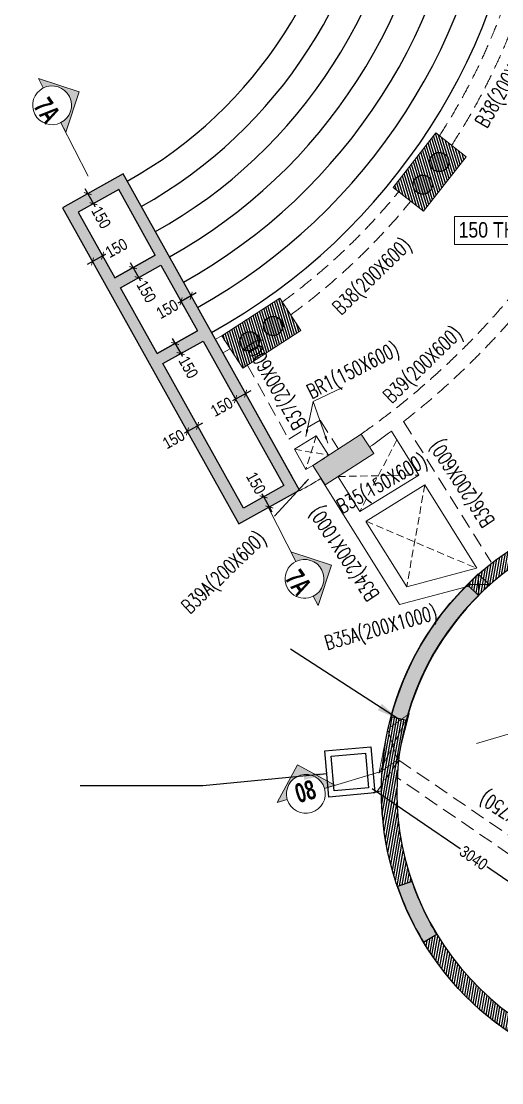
# Model space of a CAD drawing. Header units: millimetres. Extents: x 389 to 31304, y 212 to 40670.
# Drawn here: x 389 to 6625, y 3762 to 17543 of the extents above; entities that cross this region are included whole.
import ezdxf

# ---------------------------------------------------------------- set-up
doc = ezdxf.new("R2010")
doc.units = ezdxf.units.MM
doc.linetypes.add('CONTINOUS', pattern=[0])
doc.linetypes.add('HIDDEN', pattern=[9.525, 6.35, -3.175])
doc.layers.add('Arch-Comments', color=30, linetype='Continuous', plot=False)
for name, color, linetype in [('Dimension', 6, 'Continuous'), ('elec', 141, 'Continuous'), ('FF-SLEEVE', 1, 'Continuous'), ('FIRE', 1, 'Continuous'), ('Hatch', 8, 'Continuous'), ('S- Structural', 5, 'Continuous'), ('Staircase', 14, 'Continuous'), ('STR-RC WALL', 4, 'Continuous'), ('Structural', 5, 'Continuous')]:
    doc.layers.add(name, color=color, linetype=linetype)
for name, color, linetype, lineweight in [('Elevation-1', 41, 'Continuous', 20), ('G-ANNO-SYMB', 111, 'Continuous', 9), ('S - SLAB TXT', 2, 'Continuous', 13), ('S-BEAM-IDEN', 2, 'Continuous', 9), ('S-COL HATCH', 8, 'Continuous', 0), ('S-COLUMN', 6, 'Continuous', 9), ('slab thk box', 8, 'Continuous', 15), ('STR-BEAM', 2, 'CONTINOUS', 18), ('STR-CUTOUT', 1, 'Continuous', 13)]:
    doc.layers.add(name, color=color, linetype=linetype, lineweight=lineweight)
doc.styles.add('Dim.s & Anno.(Misc.)', font='ARIALN.TTF')
doc.styles.add('EL', font='swisscl.ttf')
doc.styles.add('ROMANS', font='simplex.shx', dxfattribs={"width": 0.75})
doc.styles.add('S - GRID TXT', font='ARIALN.TTF')
doc.styles.add('Swis721 LtCn BT_B', font='', dxfattribs={"width": 0.9, "height": 250})
doc.styles.get('Swis721 LtCn BT_B').set_extended_font_data('Swis721 LtCn BT', bold=True)
doc.dimstyles.new('A-GFC-75', dxfattribs={"dimtxt": 150, "dimasz": 75, "dimexe": 75, "dimexo": 0, "dimgap": 0, "dimtad": 0, "dimdec": 0, "dimzin": 1, "dimdsep": 46, "dimtxsty": 'Dim.s & Anno.(Misc.)', "dimblk": 'ARCHTICK', "dimcen": 0, "dimdle": 75, "dimclrd": 8, "dimclre": 8, "dimclrt": 6, "dimazin": 2, "dimtfac": 1, "dimtdec": 0, "dimtmove": 0, "dimatfit": 3, "dimfxl": 1, "dimtfill": 1, "dimtolj": 1, "dimlwd": -1, "dimlwe": 9, "dimarcsym": 0})
doc.dimstyles.new('S-75', dxfattribs={"dimscale": 75, "dimtxt": 2.5, "dimasz": 1.25, "dimexe": 1, "dimexo": 1, "dimgap": 0.5, "dimtad": 1, "dimdec": 0, "dimrnd": 0.0005, "dimzin": 0, "dimdsep": 46, "dimtxsty": 'EL', "dimblk": 'ARCHTICK', "dimcen": 0.09, "dimdle": 1.5, "dimclrd": 251, "dimclre": 251, "dimclrt": 3, "dimadec": 0, "dimazin": 0, "dimtfac": 1, "dimtdec": 0, "dimtofl": 0, "dimtmove": 0, "dimatfit": 3, "dimfxl": 2, "dimtolj": 1, "dimtzin": 0, "dimlwd": -1, "dimlwe": -1, "dimarcsym": 0})
pattern_1 = [(106.919053, (-45735.756, 123313.94), (-30.37576, -9.239896), [])]

# ---------------------------------------------------------------- blocks, each defined once
blk = doc.blocks.new('A$C7186b494')
h = blk.add_hatch(color=9)
h.dxf.hatch_style = 1
h.paths.add_polyline_path([(2201, 6519), (2396, 6471, -0.133198), (3335, 8094), (3189, 8232, 0.133065)])
h = blk.add_hatch(color=9)
h.dxf.hatch_style = 1
h.paths.add_polyline_path([(2620, 3595), (2791, 3699, -0.05286), (2471, 4383), (2282, 4318, 0.053166)])
at = {"layer": 'Hatch', "ltscale": 25}
h = blk.add_hatch(color=9, dxfattribs=at)
h.dxf.hatch_style = 1
edge = h.paths.add_edge_path()
edge.add_arc((2823, 13723), 125, 0, 360)
h = blk.add_hatch(color=9, dxfattribs=at)
h.dxf.hatch_style = 1
edge = h.paths.add_edge_path()
edge.add_arc((2609, 13429), 125, 0, 360)
h = blk.add_hatch(color=9, dxfattribs=at)
h.dxf.hatch_style = 1
edge = h.paths.add_edge_path()
edge.add_arc((667, 11593), 125, 0, 360)
h = blk.add_hatch(color=9, dxfattribs=at)
h.dxf.hatch_style = 1
edge = h.paths.add_edge_path()
edge.add_arc((362, 11395), 125, 0, 360)
at = {"layer": 'S- Structural', "linetype": 'Continuous', "ltscale": 150}
h = blk.add_hatch(dxfattribs=at)
h.set_pattern_fill('ANSI31', color=9, scale=10, angle=35)
h.set_pattern_definition([(80, (-25047300.57, -12424795.03), (-31.267646158, 5.51332964), [])])
h.paths.add_polyline_path([(5146, 35269), (5055, 35448, 0.414214), (3738, 31415), (3759, 31374), (3937, 31465), (3917, 31505, -0.414214)])
h.paths.add_polyline_path([(6358, 35885), (6268, 36063), (5724, 35787), (5814, 35609)])
h.paths.add_polyline_path([(9513, 37711), (8969, 37435), (9060, 37257), (9604, 37533)])
h.paths.add_polyline_path([(10363, 37694), (10185, 37604), (10899, 36197), (11077, 36287)])
h.paths.add_polyline_path([(12449, 33586), (12271, 33495), (12906, 32244), (13085, 32334)])
h.paths.add_polyline_path([(13424, 31665), (13246, 31575), (14112, 29869), (14290, 29959)])
h.paths.add_polyline_path([(15662, 27258), (15484, 27167), (25428, 7582), (24984, 7503), (25019, 7306), (25728, 7433)])
h.paths.add_polyline_path([(7879, 12101), (6047, 15710), (5961, 15438), (7701, 12010, -0.374815), (7524, 11309), (3552, 8555, 0.032181), (3186, 8235), (3331, 8097, -0.031442), (3670, 8394), (7638, 11145, 0.374815)])
h.paths.add_polyline_path([(2392, 6472), (2198, 6520, 0.148898), (2280, 4317), (2469, 4382, -0.149142)])
h.paths.add_polyline_path([(2790, 3698), (2619, 3594, 0.202257), (5000, 1868), (5045, 2063, -0.202257)])
h.paths.add_polyline_path([(8819, 3201, -0.013348), (9001, 3406), (9070, 3563), (8900, 3664, -0.263826), (5796, 1971), (5793, 1771, 0.233174)])
h.paths.add_polyline_path([(4415, 18923), (4207, 18892), (5780, 15795), (6047, 15710)])
h.paths.add_polyline_path([(3562, 26657), (5622, 27704), (5532, 27883), (3350, 26774), (3773, 22184), (3874, 22002), (3794, 21957), (3995, 19771), (4193, 19800)])
h.paths.add_polyline_path([(4277, 30796), (4098, 30706), (5283, 28373), (5461, 28463)])
h = blk.add_hatch(dxfattribs=at)
h.set_pattern_fill('ANSI31', color=9, scale=10, angle=35)
h.set_pattern_definition(pattern_1)
h.paths.add_polyline_path([(2779, 14100), (2225, 13391), (2619, 13083), (3173, 13792)])
h = blk.add_hatch(dxfattribs=at)
h.set_pattern_fill('ANSI31', color=9, scale=10, angle=35)
h.set_pattern_definition(pattern_1)
h.paths.add_polyline_path([(0, 11467), (272, 11048), (1027, 11538), (755, 11957)])
at = {"layer": 'S-COL HATCH'}
h = blk.add_hatch(color=256, dxfattribs=at)
h.dxf.hatch_style = 1
h.paths.add_polyline_path([(1810, 10192), (1973, 9940), (1344, 9532), (1181, 9784)])
h = blk.add_hatch(color=30, dxfattribs=at)
h.dxf.hatch_style = 1
h.paths.add_polyline_path([(2396, 6471, -0.133198), (3335, 8094), (3189, 8232, 0.133065), (2201, 6519)])
h = blk.add_hatch(color=30, dxfattribs=at)
h.dxf.hatch_style = 1
h.paths.add_polyline_path([(2791, 3699, -0.05286), (2471, 4383), (2282, 4318, 0.053166), (2620, 3595)])
at = {"layer": 'S-COLUMN', "elevation": 0}
for points in [[(2779, 14100), (2225, 13391), (2619, 13083), (3173, 13792), (2779, 14100)], [(0, 11467), (272, 11048), (1027, 11538), (755, 11957), (0, 11467)]]:
    blk.add_lwpolyline(points, dxfattribs=at)
blk.add_lwpolyline([(1810, 10192), (1973, 9940), (1344, 9532), (1181, 9784)], close=True, dxfattribs=at)
at = {"layer": 'S-COLUMN'}
blk.add_lwpolyline([(2201, 6519, -0.133065), (3189, 8232), (3335, 8094, 0.133198), (2396, 6471)], format="xyb", close=True, dxfattribs=at)
blk.add_lwpolyline([(2791, 3699, -0.05286), (2471, 4383), (2282, 4318, 0.053166), (2620, 3595), (2791, 3699)], format="xyb", dxfattribs=at)
at = {"layer": 'STR-RC WALL', "linetype": 'Continuous'}
for points in [[(9001, 3406, 0.013348), (8819, 3201, -1.130648), (3552, 8555), (7524, 11309, 0.374815), (7701, 12010), (4047, 19208), (3350, 26774), (5532, 27883), (3738, 31415, -0.414214), (5055, 35448), (6268, 36063)], [(5146, 35269), (5146, 35269, 0.414214), (3917, 31505), (5800, 27795), (3562, 26657), (4242, 19264), (7879, 12101, -0.374815), (7638, 11145), (3670, 8394, 2.363286), (8761, 7653, 2.363286)]]:
    blk.add_lwpolyline(points, format="xyb", dxfattribs=at)
at = {"layer": 'STR-RC WALL'}
blk.add_lwpolyline([(2201, 6519, -0.133065), (3189, 8232), (3335, 8094, 0.133198), (2396, 6471)], format="xyb", close=True, dxfattribs=at)
blk.add_lwpolyline([(2791, 3699, -0.05286), (2471, 4383), (2282, 4318, 0.053166), (2620, 3595), (2791, 3699)], format="xyb", dxfattribs=at)
at = {"layer": 'Structural', "ltscale": 25}
for centre in [(2823, 13723, 0), (2609, 13429, 0), (667, 11593, 0), (362, 11395, 0)]:
    blk.add_circle(centre, 125, dxfattribs=at)
blk = doc.blocks.new('A$Ce47450c8')
at = {"layer": 'G-ANNO-SYMB', "extrusion": (0, 0, -1)}
h = blk.add_hatch(color=9, dxfattribs=at)
edge = h.paths.add_edge_path(flags=0)
edge.add_line((-137, 252), (0, 252))
edge.add_line((0, 252), (-390, 643))
edge.add_line((-390, 643), (-781, 252))
edge.add_line((-781, 252), (-642, 252))
edge.add_arc((-389, 252), 252, 0, 180, ccw=False)
for p, q in [((390, 643), (0, 252)), ((390, 643), (781, 252)), ((137, 252), (0, 252)), ((642, 252), (781, 252))]:
    blk.add_line(p, q, dxfattribs=at)
at = {"layer": 'G-ANNO-SYMB', "color": 1, "extrusion": (0, 0, -1)}
for p, q in [((390, 643), (0, 252)), ((781, 252), (390, 643)), ((0, 252), (137, 252))]:
    blk.add_line(p, q, dxfattribs=at)
at = {"layer": 'G-ANNO-SYMB', "color": 2, "extrusion": (0, 0, -1)}
blk.add_line((642, 252), (1423, 252), dxfattribs=at)
at = {"layer": 'G-ANNO-SYMB', "color": 5, "extrusion": (0, 0, -1)}
blk.add_line((642, 252), (781, 252), dxfattribs=at)
at = {"layer": 'G-ANNO-SYMB', "extrusion": (0, 0, -1)}
blk.add_arc((-389, 252), 252, 0, 180, dxfattribs=at)
at = {"layer": 'G-ANNO-SYMB', "color": 2, "extrusion": (0, 0, -1)}
for start, end in [(0, 180), (180, 0)]:
    blk.add_arc((-389, 252), 252, start, end, dxfattribs=at)
blk = doc.blocks.new('_ArchTick')
at = {"color": 0, "linetype": 'ByBlock', "const_width": 0.15}
blk.add_lwpolyline([(-0.5, -0.5), (0.5, 0.5)], dxfattribs=at)
blk = doc.blocks.new('*D113')
at = {"layer": 'Dimension', "color": 8, "ltscale": 20, "transparency": 16777216}
for p, q in [((1803, 14410), (1913, 14213)), ((1913, 14213), (1950, 14148))]:
    blk.add_line(p, q, dxfattribs=at)
at = {"layer": 'Dimension', "color": 8, "linetype": 'HIDDEN', "lineweight": 9, "ltscale": 20, "transparency": 16777216}
for p, q in [((1840, 14344), (1905, 14381)), ((1913, 14213), (1979, 14250))]:
    blk.add_line(p, q, dxfattribs=at)
at = {"layer": 'Dimension', "color": 8, "ltscale": 20, "transparency": 16777216, "xscale": 75, "yscale": 75, "zscale": 75}
for p, rotation in [((1840, 14344), 119.1529117339064), ((1913, 14213), 299.1529117339064)]:
    blk.add_blockref('_ArchTick', p, dxfattribs=dict(at, rotation=rotation))
at = {"layer": 'Dimension', "color": 6, "ltscale": 20, "transparency": 16777216, "insert": (2013, 14034), "char_height": 150, "attachment_point": 5, "rotation": 299.1529, "style": 'Dim.s & Anno.(Misc.)', "bg_fill": 3, "box_fill_scale": 1.1, "bg_fill_color": 9, "bg_fill_true_color": 13158600, "bg_fill_transparency": 0}
blk.add_mtext('\\A1;150', dxfattribs=at)
blk = doc.blocks.new('*D114')
at = {"layer": 'Dimension', "color": 8, "linetype": 'HIDDEN', "lineweight": 9, "ltscale": 20, "transparency": 16777216}
for p, q in [((2414, 13376), (2319, 13323)), ((2487, 13245), (2392, 13192))]:
    blk.add_line(p, q, dxfattribs=at)
at = {"layer": 'Dimension', "color": 8, "ltscale": 20, "transparency": 16777216}
for p, q in [((2348, 13425), (2458, 13229)), ((2458, 13229), (2494, 13163))]:
    blk.add_line(p, q, dxfattribs=at)
at = {"layer": 'Dimension', "color": 8, "ltscale": 20, "transparency": 16777216, "xscale": 75, "yscale": 75, "zscale": 75}
for p, rotation in [((2385, 13360), 119.1529118311303), ((2458, 13229), 299.1529118311303)]:
    blk.add_blockref('_ArchTick', p, dxfattribs=dict(at, rotation=rotation))
at = {"layer": 'Dimension', "color": 6, "ltscale": 20, "transparency": 16777216, "insert": (2558, 13050), "char_height": 150, "attachment_point": 5, "rotation": 299.1529, "style": 'Dim.s & Anno.(Misc.)', "bg_fill": 3, "box_fill_scale": 1.1, "bg_fill_color": 9, "bg_fill_true_color": 13158600, "bg_fill_transparency": 0}
blk.add_mtext('\\A1;150', dxfattribs=at)
blk = doc.blocks.new('*D115')
at = {"layer": 'Dimension', "color": 8, "ltscale": 20, "transparency": 16777216}
for p, q in [((3535, 11368), (3498, 11433)), ((3644, 11171), (3535, 11368))]:
    blk.add_line(p, q, dxfattribs=at)
at = {"layer": 'Dimension', "color": 8, "linetype": 'HIDDEN', "lineweight": 9, "ltscale": 20, "transparency": 16777216}
for p, q in [((3505, 11351), (3600, 11404)), ((3578, 11220), (3673, 11273))]:
    blk.add_line(p, q, dxfattribs=at)
at = {"layer": 'Dimension', "color": 8, "ltscale": 20, "transparency": 16777216, "xscale": 75, "yscale": 75, "zscale": 75}
for p, rotation in [((3535, 11368), 119.1544050310055), ((3608, 11237), 299.1544050310054)]:
    blk.add_blockref('_ArchTick', p, dxfattribs=dict(at, rotation=rotation))
at = {"layer": 'Dimension', "color": 6, "ltscale": 20, "transparency": 16777216, "insert": (3435, 11547), "char_height": 150, "attachment_point": 5, "rotation": 299.1544, "style": 'Dim.s & Anno.(Misc.)', "bg_fill": 3, "box_fill_scale": 1.1, "bg_fill_color": 9, "bg_fill_true_color": 13158600, "bg_fill_transparency": 0}
blk.add_mtext('\\A1;150', dxfattribs=at)
blk = doc.blocks.new('*D116')
at = {"layer": 'Dimension', "color": 8, "linetype": 'HIDDEN', "lineweight": 9, "ltscale": 20, "transparency": 16777216}
for p, q in [((2558, 12194), (2509, 12283)), ((2689, 12267), (2640, 12356))]:
    blk.add_line(p, q, dxfattribs=at)
at = {"layer": 'Dimension', "color": 8, "ltscale": 20, "transparency": 16777216}
for p, q in [((2742, 12327), (2546, 12217)), ((2546, 12217), (2480, 12181))]:
    blk.add_line(p, q, dxfattribs=at)
at = {"layer": 'Dimension', "color": 8, "ltscale": 20, "transparency": 16777216, "xscale": 75, "yscale": 75, "zscale": 75}
for p, rotation in [((2546, 12217), 209.1530387908465), ((2677, 12290), 29.15303879084655)]:
    blk.add_blockref('_ArchTick', p, dxfattribs=dict(at, rotation=rotation))
at = {"layer": 'Dimension', "color": 6, "ltscale": 20, "transparency": 16777216, "insert": (2367, 12117), "char_height": 150, "attachment_point": 5, "rotation": 29.153, "style": 'Dim.s & Anno.(Misc.)', "bg_fill": 3, "box_fill_scale": 1.1, "bg_fill_color": 9, "bg_fill_true_color": 13158600, "bg_fill_transparency": 0}
blk.add_mtext('\\A1;150', dxfattribs=at)
blk = doc.blocks.new('*D117')
at = {"layer": 'Dimension', "color": 8, "linetype": 'HIDDEN', "lineweight": 9, "ltscale": 20, "transparency": 16777216}
for p, q in [((3201, 12583), (3134, 12702)), ((3332, 12656), (3265, 12775))]:
    blk.add_line(p, q, dxfattribs=at)
at = {"layer": 'Dimension', "color": 8, "ltscale": 20, "transparency": 16777216}
for p, q in [((3367, 12746), (3170, 12637)), ((3170, 12637), (3105, 12600))]:
    blk.add_line(p, q, dxfattribs=at)
at = {"layer": 'Dimension', "color": 8, "ltscale": 20, "transparency": 16777216, "xscale": 75, "yscale": 75, "zscale": 75}
for p, rotation in [((3170, 12637), 209.1528756647643), ((3301, 12710), 29.15287566476431)]:
    blk.add_blockref('_ArchTick', p, dxfattribs=dict(at, rotation=rotation))
at = {"layer": 'Dimension', "color": 6, "ltscale": 20, "transparency": 16777216, "insert": (2991, 12537), "char_height": 150, "attachment_point": 5, "rotation": 29.1529, "style": 'Dim.s & Anno.(Misc.)', "bg_fill": 3, "box_fill_scale": 1.1, "bg_fill_color": 9, "bg_fill_true_color": 13158600, "bg_fill_transparency": 0}
blk.add_mtext('\\A1;150', dxfattribs=at)
blk = doc.blocks.new('*D118')
at = {"layer": 'Dimension', "color": 8, "ltscale": 20, "transparency": 16777216}
for p, q in [((2659, 14015), (2463, 13906)), ((2463, 13906), (2397, 13869))]:
    blk.add_line(p, q, dxfattribs=at)
at = {"layer": 'Dimension', "color": 8, "linetype": 'HIDDEN', "lineweight": 9, "ltscale": 20, "transparency": 16777216}
for p, q in [((2593, 13979), (2630, 13913)), ((2462, 13906), (2499, 13840))]:
    blk.add_line(p, q, dxfattribs=at)
at = {"layer": 'Dimension', "color": 8, "ltscale": 20, "transparency": 16777216, "xscale": 75, "yscale": 75, "zscale": 75}
for p, rotation in [((2463, 13906), 209.1514263743432), ((2594, 13979), 29.15142637434312)]:
    blk.add_blockref('_ArchTick', p, dxfattribs=dict(at, rotation=rotation))
at = {"layer": 'Dimension', "color": 6, "ltscale": 20, "transparency": 16777216, "insert": (2284, 13806), "char_height": 150, "attachment_point": 5, "rotation": 29.1514, "style": 'Dim.s & Anno.(Misc.)', "bg_fill": 3, "box_fill_scale": 1.1, "bg_fill_color": 9, "bg_fill_true_color": 13158600, "bg_fill_transparency": 0}
blk.add_mtext('\\A1;150', dxfattribs=at)
blk = doc.blocks.new('*D119')
at = {"layer": 'Dimension', "color": 8, "ltscale": 20, "transparency": 16777216}
for p, q in [((1248, 14389), (1445, 14499)), ((1445, 14499), (1510, 14535))]:
    blk.add_line(p, q, dxfattribs=at)
at = {"layer": 'Dimension', "color": 8, "linetype": 'HIDDEN', "lineweight": 9, "ltscale": 20, "transparency": 16777216}
for p, q in [((1445, 14499), (1481, 14433)), ((1314, 14425), (1350, 14360))]:
    blk.add_line(p, q, dxfattribs=at)
at = {"layer": 'Dimension', "color": 8, "ltscale": 20, "transparency": 16777216, "xscale": 75, "yscale": 75, "zscale": 75}
for p, rotation in [((1314, 14425), 209.1546298158986), ((1445, 14499), 29.15462981589858)]:
    blk.add_blockref('_ArchTick', p, dxfattribs=dict(at, rotation=rotation))
at = {"layer": 'Dimension', "color": 6, "ltscale": 20, "transparency": 16777216, "insert": (1624, 14598), "char_height": 150, "attachment_point": 5, "rotation": 29.1546, "style": 'Dim.s & Anno.(Misc.)', "bg_fill": 3, "box_fill_scale": 1.1, "bg_fill_color": 9, "bg_fill_true_color": 13158600, "bg_fill_transparency": 0}
blk.add_mtext('\\A1;150', dxfattribs=at)
blk = doc.blocks.new('*D120')
at = {"layer": 'Dimension', "color": 8, "linetype": 'HIDDEN', "lineweight": 9, "ltscale": 20, "transparency": 16777216}
for p, q in [((1281, 15321), (1187, 15268)), ((1354, 15190), (1260, 15137))]:
    blk.add_line(p, q, dxfattribs=at)
at = {"layer": 'Dimension', "color": 8, "ltscale": 20, "transparency": 16777216}
for p, q in [((1216, 15370), (1326, 15174)), ((1326, 15174), (1363, 15108))]:
    blk.add_line(p, q, dxfattribs=at)
at = {"layer": 'Dimension', "color": 8, "ltscale": 20, "transparency": 16777216, "xscale": 75, "yscale": 75, "zscale": 75}
for p, rotation in [((1253, 15305), 119.1544050297627), ((1326, 15174), 299.1544050297627)]:
    blk.add_blockref('_ArchTick', p, dxfattribs=dict(at, rotation=rotation))
at = {"layer": 'Dimension', "color": 6, "ltscale": 20, "transparency": 16777216, "insert": (1426, 14995), "char_height": 150, "attachment_point": 5, "rotation": 299.1544, "style": 'Dim.s & Anno.(Misc.)', "bg_fill": 3, "box_fill_scale": 1.1, "bg_fill_color": 9, "bg_fill_true_color": 13158600, "bg_fill_transparency": 0}
blk.add_mtext('\\A1;150', dxfattribs=at)
blk = doc.blocks.new('New_sprinkler pipes')
at = {"layer": 'FIRE'}
for p, q in [((692, -1155), (697, -1437)), ((836, -1294), (555, -1300))]:
    blk.add_line(p, q, dxfattribs=at)
blk.add_lwpolyline([(692, -1155), (837, -1294), (698, -1438), (554, -1300)], close=True, dxfattribs=at)
blk = doc.blocks.new('*D93')
at = {"layer": 'S- Structural', "color": 8, "linetype": 'HIDDEN', "lineweight": 9, "ltscale": 20, "transparency": 16777216}
for p, q in [((5287, 7952), (4963, 7478)), ((7797, 6236), (7473, 5762))]:
    blk.add_line(p, q, dxfattribs=at)
at = {"layer": 'S- Structural', "color": 8, "ltscale": 20, "transparency": 16777216}
for p, q in [((4944, 7582), (6109, 6786)), ((7577, 5782), (6412, 6579))]:
    blk.add_line(p, q, dxfattribs=at)
at = {"layer": 'S- Structural', "color": 8, "ltscale": 20, "transparency": 16777216, "xscale": 75, "yscale": 75, "zscale": 75}
for p, rotation in [((5006, 7540), 145.6309703449798), ((7515, 5824), 325.6309703449798)]:
    blk.add_blockref('_ArchTick', p, dxfattribs=dict(at, rotation=rotation))
at = {"layer": 'S- Structural', "color": 6, "ltscale": 20, "transparency": 16777216, "insert": (6260, 6682), "char_height": 150, "attachment_point": 5, "rotation": 325.631, "style": 'Dim.s & Anno.(Misc.)', "bg_fill": 3, "box_fill_scale": 1.1, "bg_fill_color": 9, "bg_fill_true_color": 13158600, "bg_fill_transparency": 0}
blk.add_mtext('\\A1;3040', dxfattribs=at)

msp = doc.modelspace()

# ---------------------------------------------------------------- hatches: boundary and pattern name
at = {"layer": 'Hatch', "ltscale": 20}
h = msp.add_hatch(dxfattribs=at)
h.set_pattern_fill('AR-CONC', color=256)
h.set_pattern_definition([(50, (-25068036.55, -12446087.75), (182.184669, -15.9390855), [19.05, -209.55]), (355, (-25068036.55, -12446087.75), (-35.2434214, 191.0568452), [15.24, -167.6405842]), (100.4514447, (-25068021.37, -12446089.08), (146.9412471, 175.1177519), [16.1900088, -178.0902446]), (46.1842, (-25068036.55, -12446036.95), (271.0790409, -42.042328), [28.575, -314.325]), (96.6355576, (-25068013.96, -12446040.45), (237.404134, 247.4261246), [24.2850231, -267.1356082]), (351.1841512, (-25068036.55, -12446036.95), (237.404134, 247.4261246), [22.859967, -251.459732]), (21, (-25068011.15, -12446049.65), (151.6143913, -102.2651982), [19.05, -209.55]), (326, (-25068011.15, -12446049.65), (61.8020283, 184.1879661), [15.24, -167.64]), (71.451445, (-25067998.52, -12446058.17), (213.4164193, 81.9227689), [16.1900088, -178.0899376]), (37.5, (-25068036.55, -12446087.75), (3.08860325, 84.55503887), [0, -165.608, 0, -170.18, 0, -168.275]), (7.5, (-25068036.55, -12446087.75), (66.8196625, 100.18057482), [0, -97.028, 0, -161.798, 0, -64.135]), (327.5, (-25068093.194, -12446087.75), (135.59059517, -5.728744), [0, -63.5, 0, -198.12, 0, -262.89]), (317.5, (-25068118.6, -12446087.75), (148.1291814, 25.42649103), [0, -82.55, 0, -131.572, 0, -186.69])])
h.paths.add_polyline_path([(3214.8, 11017.5), (4000.8, 11456), (1711.2, 15560.6), (925.2, 15122.1)])
h.paths.add_polyline_path([(2225.3, 13099.3), (2749.3, 13391.6), (3796.7, 11513.9), (3272.7, 11221.6)], flags=16)
h.paths.add_polyline_path([(2152.3, 13230.3), (1677.3, 14081.8), (2201.3, 14374.1), (2676.3, 13522.5)], flags=16)
h.paths.add_polyline_path([(1604.3, 14212.8), (1129.3, 15064.2), (1653.3, 15356.5), (2128.3, 14505)], flags=16)

# ---------------------------------------------------------------- linework, layer by layer
at = {"layer": 'elec', "color": 1, "ltscale": 20, "const_width": 10}
for points in [[(5423.4, 8552.3), (5143.7, 8353.9), (5031.7, 7784), (5271.5, 7954.1), (5423.4, 8552.3)], [(5423.4, 8552.3), (5031.7, 7784)], [(5143.7, 8353.9), (5271.5, 7954.1)]]:
    msp.add_lwpolyline(points, dxfattribs=at)
at = {"layer": 'elec', "ltscale": 20}
for points in [[(4380.2, 7472.1), (4328.2, 8069.8), (4925.9, 8121.8), (4977.9, 7524.1)], [(4448.4, 7553.3), (4409.4, 8001.6), (4857.7, 8040.6), (4896.7, 7592.3)]]:
    msp.add_lwpolyline(points, close=True, dxfattribs=at)
at = {"layer": 'slab thk box', "color": 251, "linetype": 'ByBlock'}
msp.add_lwpolyline([(7013.2, 14646.4), (6011.4, 14646.4), (6011.4, 15008.1), (7013.2, 15008.1)], close=True, dxfattribs=at)
at = {"layer": 'Staircase', "color": 1, "ltscale": 50, "elevation": 0}
for points in [[(3214.8, 11017.5), (4000.8, 11456), (1711.2, 15560.6), (925.2, 15122.1)], [(2128.3, 14505), (1653.3, 15356.5), (1129.3, 15064.2), (1604.3, 14212.8)], [(1604.3, 14212.7), (2128.3, 14505)], [(2152.3, 13230.3), (1677.3, 14081.8), (2201.3, 14374.1), (2676.3, 13522.6)], [(2152.3, 13230.3), (2676.3, 13522.5)], [(2749.3, 13391.6), (3796.7, 11513.9), (3272.7, 11221.6), (2225.3, 13099.3)]]:
    msp.add_lwpolyline(points, close=True, dxfattribs=at)
for points in [[(1513.6, 14067.1), (1513.6, 14067.1)], [(2066.6, 13075.9), (2066.5, 13075.9)]]:
    msp.add_lwpolyline(points, dxfattribs=at)
at = {"layer": 'Staircase', "color": 1, "ltscale": 50}
for radius in [8010, 7635, 7260, 6885, 6510, 6135, 5760]:
    msp.add_arc((-1042.2, 20496.5, 0), radius, 299.15304, 51.56973, dxfattribs=at)
at = {"layer": 'STR-BEAM', "ltscale": 30}
for p, q in [((2990.7, 13459.5, 0), (2908.7, 13413.7)), ((2908.7, 13413.6, 0), (4004.7, 11448.8)), ((3099.9, 13291.3, 0), (3006.2, 13239.1)), ((4218.4, 12161.3, 0), (4377.4, 11909.3, 0)), ((4278.7, 11607.2), (5299.4, 9969)), ((4500.4, 11630), (4782.9, 11176.3)), ((4865.7, 11051.2), (5626.2, 11524.9)), ((4862.3, 11049), (5390.8, 10200.5)), ((5390.8, 10200.5), (6295.5, 10442.1)), ((5299.4, 9969), (6196.2, 10208.6))]:
    msp.add_line(p, q, dxfattribs=at)
at = {"layer": 'STR-BEAM', "linetype": 'HIDDEN', "ltscale": 30}
for p, q in [((4266.5, 12366.2, 0), (4504.3, 11989.4, 0)), ((7803.8, 6230.8), (5287.3, 7951.9)), ((7673.6, 6077.5), (5267.3, 7723.3))]:
    msp.add_line(p, q, dxfattribs=at)
at = {"layer": 'STR-BEAM', "color": 4, "ltscale": 30, "elevation": 0}
msp.add_lwpolyline([(2908.6, 13413.6), (3907.5, 11623.2)], dxfattribs=at)
at = {"layer": 'STR-BEAM', "linetype": 'HIDDEN', "ltscale": 30, "elevation": 0}
msp.add_lwpolyline([(3318.4, 13089.6), (3860.1, 12118.7), (4266.5, 12366.2)], dxfattribs=at)
at = {"layer": 'STR-BEAM', "linetype": 'HIDDEN', "ltscale": 30}
msp.add_lwpolyline([(5351.2, 12344.6), (6487.4, 10520.6)], dxfattribs=at)
at = {"layer": 'STR-BEAM', "ltscale": 30, "elevation": 0}
msp.add_lwpolyline([(4218.4, 12161.3), (3933.2, 11987.6), (4081.1, 11722.5)], dxfattribs=at)
at = {"layer": 'STR-BEAM', "ltscale": 30}
for points in [[(5191.9, 12221.9), (5546.8, 11652.2), (4782.9, 11176.3)], [(5626, 11525.1), (6299.9, 10443.3)]]:
    msp.add_lwpolyline(points, dxfattribs=at)
at = {"layer": 'STR-BEAM', "linetype": 'HIDDEN', "ltscale": 30}
for centre, radius, start, end in [((-1042.1, 20496.3, 0), 8170, 327.08181, 341.79018), ((-1042.1, 20496.3, 0), 8370, 326.95963, 341.80657), ((-1042.1, 20496.3, 0), 8170, 306.15531, 320.76333), ((-1042.1, 20496.3, 0), 8370, 306.0796, 320.79245), ((-1041.4, 20494.3, 0), 10158.8, 305.10835, 319.87229), ((-1077.6, 20532.5, 0), 10410.2, 308.13702, 319.88107)]:
    msp.add_arc(centre, radius, start, end, dxfattribs=at)
at = {"layer": 'STR-BEAM', "ltscale": 30}
for centre, radius, start, end in [((-1077.6, 20532.5, 0), 10410.2, 305.10974, 307.03084), ((-11418.9, 37869.8, 0), 30396.2, 300.65917, 301.1926), ((-1312, 20959.6), 10896, 299.18792, 300.87052)]:
    msp.add_arc(centre, radius, start, end, dxfattribs=at)
at = {"layer": 'STR-CUTOUT', "color": 1, "linetype": 'HIDDEN', "ltscale": 15}
for p, q in [((4218.4, 12161.3), (4081.1, 11722.5, 0)), ((5262.3, 12108.9), (4782.8, 11176.6)), ((3933.2, 11987.6), (4377.4, 11909.3, 0)), ((4502.9, 11633.1, 0), (5546.8, 11652.2)), ((5626.2, 11524.9), (5390.8, 10200.5)), ((4865.7, 11051.2), (6295.5, 10442.1))]:
    msp.add_line(p, q, dxfattribs=at)

# ---------------------------------------------------------------- block references
at = {"layer": 'Elevation-1', "ltscale": 20}
for p, rotation in [((388.7, 16684.2), 296.9190531356034), ((3781.9, 7160.5), 16.51444080652696)]:
    msp.add_blockref('A$Ce47450c8', p, dxfattribs=dict(at, rotation=rotation))
at = {"layer": 'Elevation-1', "ltscale": 20, "xscale": -1}
for p, rotation in [((4016.5, 9843.5, 0), 296.9190531333126), ((7732.3, 8330.3), 16.51444080652699)]:
    msp.add_blockref('A$Ce47450c8', p, dxfattribs=dict(at, rotation=rotation))
at = {"layer": 'FF-SLEEVE', "color": 40, "ltscale": 20, "true_color": 0xf8d731}
msp.add_blockref('New_sprinkler pipes', (5626.5, 11524.6), dxfattribs=at)
at = {"layer": 'S-COLUMN', "color": 1}
msp.add_blockref('A$C7186b494', (2990.7, 1992.2), dxfattribs=at)

# ---------------------------------------------------------------- texts
at = {"layer": 'G-ANNO-SYMB', "color": 1, "char_height": 250, "width": 333.094, "line_spacing_factor": 0.964267, "style": 'Swis721 LtCn BT_B'}
for s, insert, attachment_point, rotation in [('7A', (623, 16315.6), 8, 304.507), ('7A', (3885.8, 10187.6), 8, 304.507), ('08', (4040.2, 7666.5), 2, 16.51444)]:
    msp.add_mtext(s, dxfattribs=dict(at, insert=insert, attachment_point=attachment_point, rotation=rotation))
at = {"layer": 'S - SLAB TXT', "color": 3, "linetype": 'Continuous', "style": 'S - GRID TXT'}
msp.add_text('150 THK', height=200, rotation=359.98928, dxfattribs=at).set_placement((6064.5, 14734.7))
at = {"layer": 'S-BEAM-IDEN', "color": 3, "style": 'ROMANS', "width": 0.7}
for s, rotation, p in [('B38(200X600)', 59.99525, (6431.3, 16145.8, 0)), ('B38(200X600)', 43.97984, (4538.2, 13720.9, 0)), ('B39(200X600)', 43.97984, (5197.1, 12573.8)), ('B37(200X600)', 120.36211, (4095.3, 12314.6, 0)), ('BR1(150X600)', 27.01798, (4158, 12636.4, 0)), ('B36(200X600)', 123.5403, (6540.5, 11056.4, 0)), ('B35(150X600)', 29.55612, (4553.1, 11147.3)), ('B34(200X1000)', 123.5403, (5042.3, 10101, 0)), ('B39A(200X600)', 43.97984, (2578.5, 9840.6, 0)), ('B35A(200X1000)', 15.79596, (4357.1, 9378.2)), ('B31A(200X750)', 146.74347, (7580.8, 6799.5, 0))]:
    msp.add_text(s, height=187.5, rotation=rotation, dxfattribs=at).set_placement(p)

# ---------------------------------------------------------------- leaders
at = {"layer": 'Arch-Comments', "ltscale": 20}
msp.add_leader([(4117.3, 11599.3), (3675.1, 11116.2)], dimstyle='A-GFC-75', override={"dimgap": 0, "dimtad": 0}, dxfattribs=at)
at = {"layer": 'elec', "ltscale": 20}
for points in [[(5294, 8477.5), (3884.4, 9389.3)], [(4354.2, 7770.9), (2744.1, 7617.9), (1152.9, 7617.9)]]:
    msp.add_leader(points, dimstyle='A-GFC-75', override={"dimasz": 300}, dxfattribs=at)
at = {"layer": 'Elevation-1', "ltscale": 20}
for points in [[(4367.2, 12065.9, 0), (4176.8, 12608.2, 0), (4558.3, 12789.3, 0)], [(4082.3, 12150.9, 0), (4176.8, 12608.2, 0)]]:
    msp.add_leader(points, dimstyle='S-75', override={"dimgap": 0.5, "dimtad": 0}, dxfattribs=at)

# ---------------------------------------------------------------- next in the draw order: dimensions: what is measured, and where the dimension line sits
at = {"layer": 'Dimension', "ltscale": 20}
for p1, p2, distance, picture, middle in [((1839.9, 14344.2, 0), (1913, 14213.2, 0), 0, '*D113', (2012.8, 14034.3)), ((2414.3, 13376.4, 0), (2487.3, 13245.4, 0), -33.7, '*D114', (2557.7, 13050)), ((2689.3, 12267.5, 0), (2558.3, 12194.4, 0), -26, '*D116', (2366.7, 12117.3)), ((3578.4, 11220.3, 0), (3505.3, 11351.3, 0), -33.7, '*D115', (3434.9, 11546.7))]:
    dim = msp.add_aligned_dim(p1=p1, p2=p2, distance=distance, dimstyle='A-GFC-75', dxfattribs=at)
    dim.commit()
    dim.dimension.update_dxf_attribs({"geometry": picture, "text_midpoint": middle})
at = {"layer": 'S- Structural', "ltscale": 20}
dim = msp.add_aligned_dim(p1=(7796.6, 6235.7), p2=(5287.3, 7951.9), distance=498.8, dimstyle='A-GFC-75', dxfattribs=at)
dim.commit()
dim.dimension.update_dxf_attribs({"geometry": '*D93', "text_midpoint": (6260.3, 6682.1)})

# ---------------------------------------------------------------- next in the draw order: dimensions: what is measured, and where the dimension line sits
at = {"layer": 'Dimension', "ltscale": 20}
for p1, p2, distance, picture, middle in [((1313.8, 14425.5, 0), (1444.8, 14498.6, 0), 0, '*D119', (1623.8, 14598.4)), ((2593.4, 13979.1, 0), (2462.4, 13906, 0), 0.5, '*D118', (2283.7, 13805.8)), ((3331.5, 12655.5), (3200.6, 12582.5, 0), -62.2, '*D117', (2991.4, 12537))]:
    dim = msp.add_aligned_dim(p1=p1, p2=p2, distance=distance, dimstyle='A-GFC-75', dxfattribs=at)
    dim.commit()
    dim.dimension.update_dxf_attribs({"geometry": picture, "text_midpoint": middle})

# ---------------------------------------------------------------- next in the draw order: dimensions: what is measured, and where the dimension line sits
dim = msp.add_aligned_dim(p1=(1280.9, 15320.6, 0), p2=(1354, 15189.6, 0), distance=-32, dimstyle='A-GFC-75', dxfattribs=at)
dim.commit()
dim.dimension.update_dxf_attribs({"geometry": '*D120', "text_midpoint": (1425.8, 14995)})

doc.saveas('drawing.dxf')
